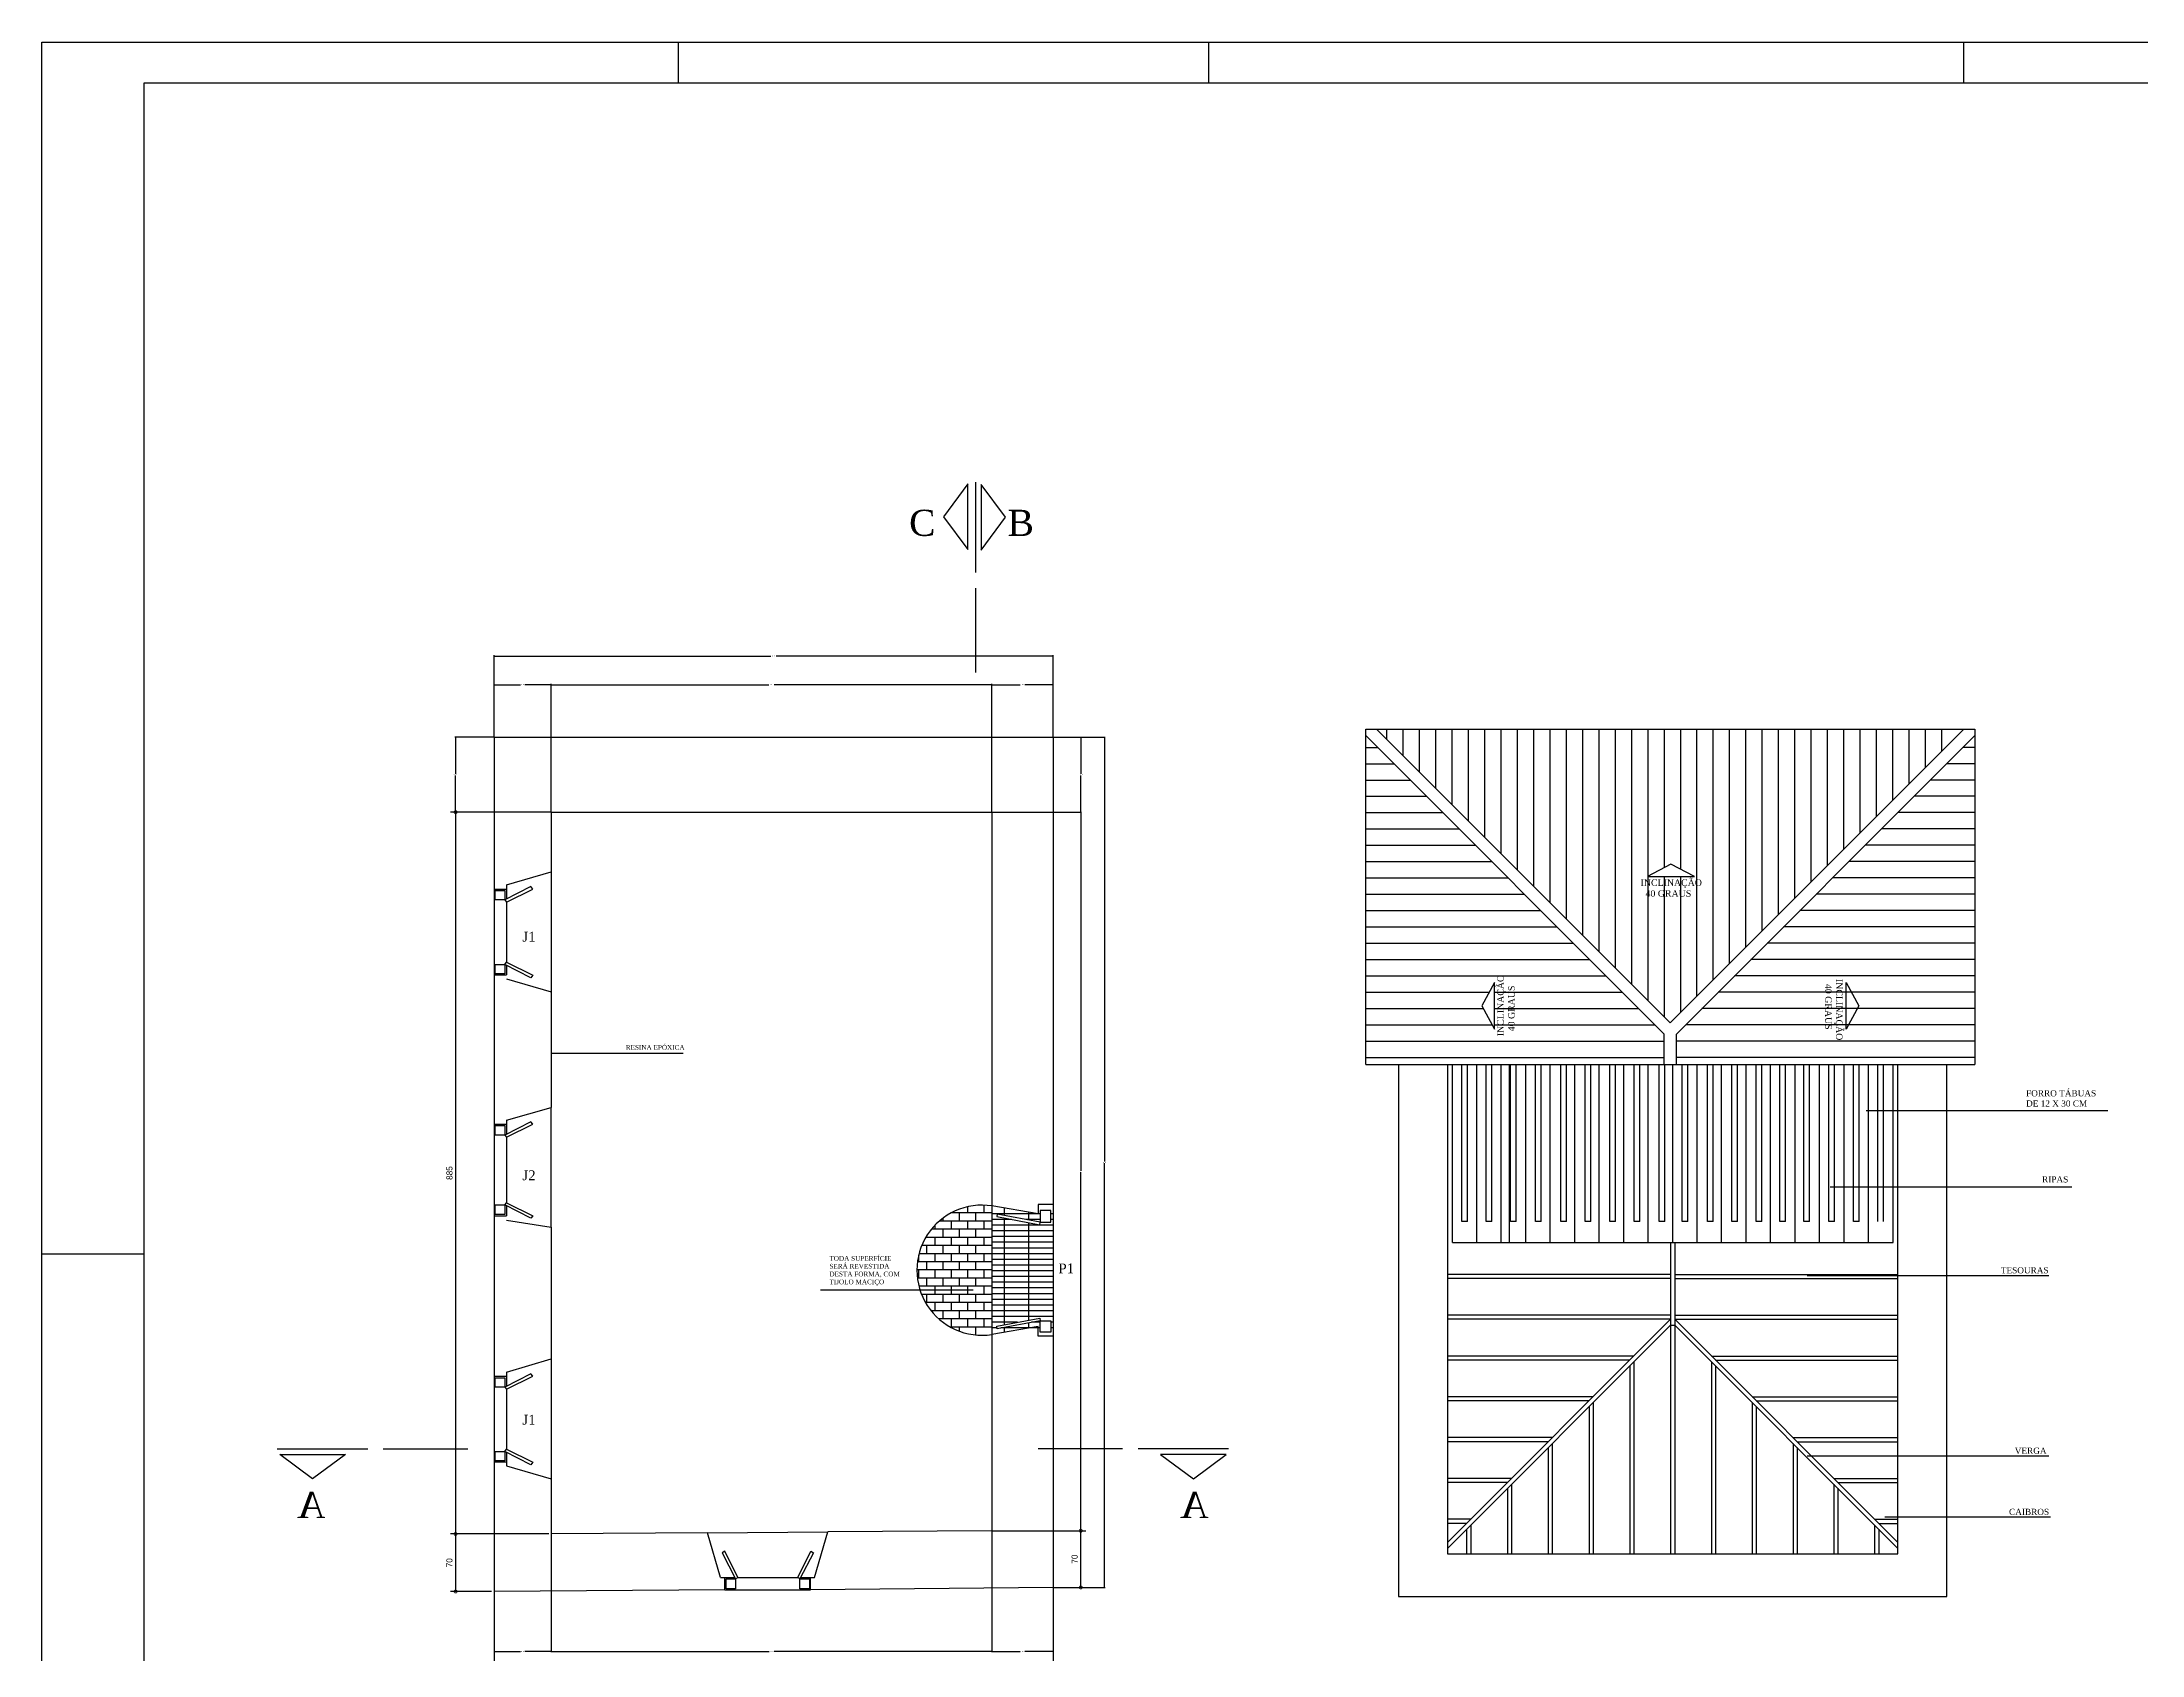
# Model space of a CAD drawing. Extents: x -1236 to 1911, y -280 to 323.
# Drawn here: x -1236 to -722, y -72 to 323 of the extents above; entities that cross this region are included whole.
import ezdxf

# ---------------------------------------------------------------- set-up
doc = ezdxf.new("R2010")
doc.units = 0
doc.header["$MEASUREMENT"] = 0
doc.layers.get('0').update_dxf_attribs({"linetype": 'CONTINUOUS'})
doc.layers.get('DEFPOINTS').update_dxf_attribs({"linetype": 'CONTINUOUS'})
for name, color, linetype in [('COBERTURA', 2, 'CONTINUOUS'), ('COTAS', 1, 'CONTINUOUS'), ('ESQUADRIAS', 2, 'CONTINUOUS'), ('MARGEXT', 2, 'CONTINUOUS'), ('MARGINT', 6, 'CONTINUOUS'), ('PAREDE', 1, 'CONTINUOUS'), ('TEXTOS', 3, 'CONTINUOUS')]:
    doc.layers.add(name, color=color, linetype=linetype)
doc.dimstyles.get("Standard").update_dxf_attribs({"dimtxt": 0.18, "dimasz": 0.18, "dimexe": 0.18, "dimexo": 0.0625, "dimgap": 0.09, "dimtad": 0, "dimtih": 1, "dimtoh": 1, "dimdec": 4, "dimzin": 0, "dimdsep": 46, "dimtxsty": 'STANDARD', "dimcen": 0.09, "dimadec": 0, "dimazin": 0, "dimtfac": 1, "dimtdec": 4, "dimtofl": 0, "dimtmove": 0, "dimatfit": 3, "dimfxl": 1, "dimtolj": 1, "dimtzin": 0, "dimarcsym": 0})

# ---------------------------------------------------------------- blocks, each defined once
blk = doc.blocks.new('*D209')
at = {"color": 0, "linetype": 'ByBlock'}
for p, q in [((-988.63, 152.65), (-975.94, 152.65)), ((-976.12, 152.47), (-976.12, 48.63)), ((-976.12, -55.57), (-976.12, 48.27)), ((-988.63, -55.75), (-975.94, -55.75))]:
    blk.add_line(p, q, dxfattribs=at)
for points in [[(-976.15, 152.47), (-976.09, 152.47), (-976.12, 152.65)], [(-976.15, -55.57), (-976.09, -55.57), (-976.12, -55.75)]]:
    blk.add_solid(points, dxfattribs=at)
at = {"layer": 'DEFPOINTS', "color": 0, "linetype": 'ByBlock'}
for p in [(-988.69, 152.65), (-988.69, -55.75), (-976.12, -55.75)]:
    blk.add_point(p, dxfattribs=at)
at = {"color": 0, "linetype": 'ByBlock', "insert": (-976.12, 48.45), "char_height": 0.18, "attachment_point": 5}
blk.add_mtext('\\A1;208.4000', dxfattribs=at)
blk = doc.blocks.new('*D210')
at = {"color": 0, "linetype": 'ByBlock'}
for p, q in [((-1003.63, 134.25), (-981.73, 134.25)), ((-981.91, 134.07), (-981.91, 46.38)), ((-981.91, -41.67), (-981.91, 46.02)), ((-1003.63, -41.85), (-981.73, -41.85))]:
    blk.add_line(p, q, dxfattribs=at)
for points in [[(-981.94, 134.07), (-981.88, 134.07), (-981.91, 134.25)], [(-981.94, -41.67), (-981.88, -41.67), (-981.91, -41.85)]]:
    blk.add_solid(points, dxfattribs=at)
at = {"layer": 'DEFPOINTS', "color": 0, "linetype": 'ByBlock'}
for p in [(-1003.69, 134.25), (-981.91, 134.25), (-1003.69, -41.85)]:
    blk.add_point(p, dxfattribs=at)
at = {"color": 0, "linetype": 'ByBlock', "insert": (-981.91, 46.2), "char_height": 0.18, "attachment_point": 5}
blk.add_mtext('\\A1;881', dxfattribs=at)
blk = doc.blocks.new('*D211')
at = {"color": 0, "linetype": 'ByBlock'}
for p, q in [((-988.69, -55.81), (-988.69, -76.78)), ((-1125.69, -56.81), (-1125.69, -76.78)), ((-1125.51, -76.6), (-1057.82, -76.6)), ((-988.87, -76.6), (-1056.56, -76.6))]:
    blk.add_line(p, q, dxfattribs=at)
for points in [[(-1125.51, -76.57), (-1125.51, -76.63), (-1125.69, -76.6)], [(-988.87, -76.57), (-988.87, -76.63), (-988.69, -76.6)]]:
    blk.add_solid(points, dxfattribs=at)
at = {"layer": 'DEFPOINTS', "color": 0, "linetype": 'ByBlock'}
for p in [(-988.69, -55.75), (-1125.69, -56.75), (-1125.69, -76.6)]:
    blk.add_point(p, dxfattribs=at)
at = {"color": 0, "linetype": 'ByBlock', "insert": (-1057.19, -76.6), "char_height": 0.18, "attachment_point": 5}
blk.add_mtext('\\A1;137.0000', dxfattribs=at)
blk = doc.blocks.new('*D212')
at = {"color": 0, "linetype": 'ByBlock'}
for p, q in [((-1111.69, -42.71), (-1111.69, -71.61)), ((-1003.69, -41.92), (-1003.69, -71.61)), ((-1111.51, -71.43), (-1058.31, -71.43)), ((-1003.87, -71.43), (-1057.08, -71.43))]:
    blk.add_line(p, q, dxfattribs=at)
for points in [[(-1111.51, -71.4), (-1111.51, -71.46), (-1111.69, -71.43)], [(-1003.87, -71.4), (-1003.87, -71.46), (-1003.69, -71.43)]]:
    blk.add_solid(points, dxfattribs=at)
at = {"layer": 'DEFPOINTS', "color": 0, "linetype": 'ByBlock'}
for p in [(-1111.69, -42.64), (-1003.69, -41.85), (-1003.69, -71.43)]:
    blk.add_point(p, dxfattribs=at)
at = {"color": 0, "linetype": 'ByBlock', "insert": (-1057.69, -71.43), "char_height": 0.18, "attachment_point": 5}
blk.add_mtext('\\A1;108.0000', dxfattribs=at)
blk = doc.blocks.new('*D213')
at = {"color": 0, "linetype": 'ByBlock'}
for p, q in [((-1111.69, -42.71), (-1111.69, -71.61)), ((-1125.69, -56.81), (-1125.69, -71.61)), ((-1125.51, -71.43), (-1119.23, -71.43)), ((-1111.87, -71.43), (-1118.15, -71.43))]:
    blk.add_line(p, q, dxfattribs=at)
for points in [[(-1125.51, -71.4), (-1125.51, -71.46), (-1125.69, -71.43)], [(-1111.87, -71.4), (-1111.87, -71.46), (-1111.69, -71.43)]]:
    blk.add_solid(points, dxfattribs=at)
at = {"layer": 'DEFPOINTS', "color": 0, "linetype": 'ByBlock'}
for p in [(-1111.69, -42.64), (-1125.69, -56.75), (-1111.69, -71.43)]:
    blk.add_point(p, dxfattribs=at)
at = {"color": 0, "linetype": 'ByBlock', "insert": (-1118.69, -71.43), "char_height": 0.18, "attachment_point": 5}
blk.add_mtext('\\A1;14.0000', dxfattribs=at)
blk = doc.blocks.new('_DOTSMALL')
at = {"color": 0, "linetype": 'ByBlock', "const_width": 0.5}
blk.add_lwpolyline([(-0.0625, 0, 1), (0.0625, 0, 1)], format="xyb", close=True, dxfattribs=at)
blk = doc.blocks.new('*D214')
at = {"color": 0, "linetype": 'ByBlock'}
for p, q in [((-1003.69, -41.92), (-1003.69, -71.61)), ((-988.69, -55.81), (-988.69, -71.61)), ((-1003.51, -71.43), (-996.73, -71.43)), ((-988.87, -71.43), (-995.65, -71.43))]:
    blk.add_line(p, q, dxfattribs=at)
for points in [[(-1003.51, -71.4), (-1003.51, -71.46), (-1003.69, -71.43)], [(-988.87, -71.4), (-988.87, -71.46), (-988.69, -71.43)]]:
    blk.add_solid(points, dxfattribs=at)
at = {"layer": 'DEFPOINTS', "color": 0, "linetype": 'ByBlock'}
for p in [(-1003.69, -41.85), (-988.69, -55.75), (-988.69, -71.43)]:
    blk.add_point(p, dxfattribs=at)
at = {"color": 0, "linetype": 'ByBlock', "insert": (-996.19, -71.43), "char_height": 0.18, "attachment_point": 5}
blk.add_mtext('\\A1;15.0000', dxfattribs=at)
blk = doc.blocks.new('*D215')
at = {"color": 0, "linetype": 'ByBlock'}
for p, q in [((-1125.69, 152.72), (-1125.69, 172.69)), ((-1125.51, 172.51), (-1057.85, 172.51)), ((-988.87, 172.51), (-1056.53, 172.51)), ((-988.69, 152.72), (-988.69, 172.69))]:
    blk.add_line(p, q, dxfattribs=at)
for points in [[(-1125.51, 172.54), (-1125.51, 172.48), (-1125.69, 172.51)], [(-988.87, 172.54), (-988.87, 172.48), (-988.69, 172.51)]]:
    blk.add_solid(points, dxfattribs=at)
at = {"layer": 'DEFPOINTS', "color": 0, "linetype": 'ByBlock'}
for p in [(-988.69, 172.51), (-1125.69, 152.65), (-988.69, 152.65)]:
    blk.add_point(p, dxfattribs=at)
at = {"color": 0, "linetype": 'ByBlock', "insert": (-1057.19, 172.51), "char_height": 0.18, "attachment_point": 5}
blk.add_mtext('\\A1;685.0000', dxfattribs=at)
blk = doc.blocks.new('*D216')
at = {"color": 0, "linetype": 'ByBlock'}
for p, q in [((-1111.69, 134.32), (-1111.69, 165.67)), ((-1111.51, 165.49), (-1058.34, 165.49)), ((-1003.87, 165.49), (-1057.05, 165.49)), ((-1003.69, 134.32), (-1003.69, 165.67))]:
    blk.add_line(p, q, dxfattribs=at)
for points in [[(-1111.51, 165.52), (-1111.51, 165.46), (-1111.69, 165.49)], [(-1003.87, 165.52), (-1003.87, 165.46), (-1003.69, 165.49)]]:
    blk.add_solid(points, dxfattribs=at)
at = {"layer": 'DEFPOINTS', "color": 0, "linetype": 'ByBlock'}
for p in [(-1003.69, 165.49), (-1111.69, 134.25), (-1003.69, 134.25)]:
    blk.add_point(p, dxfattribs=at)
at = {"color": 0, "linetype": 'ByBlock', "insert": (-1057.69, 165.49), "char_height": 0.18, "attachment_point": 5}
blk.add_mtext('\\A1;540.0000', dxfattribs=at)
blk = doc.blocks.new('*D217')
at = {"color": 0, "linetype": 'ByBlock'}
for p, q in [((-1125.69, 152.72), (-1125.69, 165.67)), ((-1125.51, 165.49), (-1119.25, 165.49)), ((-1111.87, 165.49), (-1118.14, 165.49)), ((-1111.69, 134.32), (-1111.69, 165.67))]:
    blk.add_line(p, q, dxfattribs=at)
for points in [[(-1125.51, 165.52), (-1125.51, 165.46), (-1125.69, 165.49)], [(-1111.87, 165.52), (-1111.87, 165.46), (-1111.69, 165.49)]]:
    blk.add_solid(points, dxfattribs=at)
at = {"layer": 'DEFPOINTS', "color": 0, "linetype": 'ByBlock'}
for p in [(-1111.69, 165.49), (-1125.69, 152.65), (-1111.69, 134.25)]:
    blk.add_point(p, dxfattribs=at)
at = {"color": 0, "linetype": 'ByBlock', "insert": (-1118.69, 165.49), "char_height": 0.18, "attachment_point": 5}
blk.add_mtext('\\A1;70.0000', dxfattribs=at)
blk = doc.blocks.new('*D218')
at = {"color": 0, "linetype": 'ByBlock'}
for p, q in [((-1125.76, 152.65), (-1135.32, 152.65)), ((-1135.14, 152.47), (-1135.14, 143.63)), ((-1135.14, 134.43), (-1135.14, 143.27)), ((-1111.76, 134.25), (-1135.32, 134.25))]:
    blk.add_line(p, q, dxfattribs=at)
for points in [[(-1135.17, 152.47), (-1135.11, 152.47), (-1135.14, 152.65)], [(-1135.17, 134.43), (-1135.11, 134.43), (-1135.14, 134.25)]]:
    blk.add_solid(points, dxfattribs=at)
at = {"layer": 'DEFPOINTS', "color": 0, "linetype": 'ByBlock'}
for p in [(-1125.69, 152.65), (-1135.14, 134.25), (-1111.69, 134.25)]:
    blk.add_point(p, dxfattribs=at)
at = {"color": 0, "linetype": 'ByBlock', "insert": (-1135.14, 143.45), "char_height": 0.18, "attachment_point": 5}
blk.add_mtext('\\A1;92.0000', dxfattribs=at)
blk = doc.blocks.new('*D219')
at = {"color": 0, "linetype": 'ByBlock'}
for p, q in [((-1003.69, 134.32), (-1003.69, 165.67)), ((-1003.51, 165.49), (-996.76, 165.49)), ((-988.87, 165.49), (-995.62, 165.49)), ((-988.69, 152.72), (-988.69, 165.67))]:
    blk.add_line(p, q, dxfattribs=at)
for points in [[(-1003.51, 165.52), (-1003.51, 165.46), (-1003.69, 165.49)], [(-988.87, 165.52), (-988.87, 165.46), (-988.69, 165.49)]]:
    blk.add_solid(points, dxfattribs=at)
at = {"layer": 'DEFPOINTS', "color": 0, "linetype": 'ByBlock'}
for p in [(-988.69, 165.49), (-988.69, 152.65), (-1003.69, 134.25)]:
    blk.add_point(p, dxfattribs=at)
at = {"color": 0, "linetype": 'ByBlock', "insert": (-996.19, 165.49), "char_height": 0.18, "attachment_point": 5}
blk.add_mtext('\\A1;75.0000', dxfattribs=at)
blk = doc.blocks.new('*D220')
at = {"color": 0, "linetype": 'ByBlock'}
for p, q in [((-988.63, 152.65), (-981.73, 152.65)), ((-981.91, 152.47), (-981.91, 143.63)), ((-981.91, 134.43), (-981.91, 143.27)), ((-1003.63, 134.25), (-981.73, 134.25))]:
    blk.add_line(p, q, dxfattribs=at)
for points in [[(-981.94, 152.47), (-981.88, 152.47), (-981.91, 152.65)], [(-981.94, 134.43), (-981.88, 134.43), (-981.91, 134.25)]]:
    blk.add_solid(points, dxfattribs=at)
at = {"layer": 'DEFPOINTS', "color": 0, "linetype": 'ByBlock'}
for p in [(-988.69, 152.65), (-981.91, 152.65), (-1003.69, 134.25)]:
    blk.add_point(p, dxfattribs=at)
at = {"color": 0, "linetype": 'ByBlock', "insert": (-981.91, 143.45), "char_height": 0.18, "attachment_point": 5}
blk.add_mtext('\\A1;18.4000', dxfattribs=at)

msp = doc.modelspace()

# ---------------------------------------------------------------- linework, layer by layer
at = {"layer": 'COBERTURA'}
for p, q in [((-912.056686, 154.591879), (-762.7621, 154.591879)), ((-912.056686, 72.382756), (-912.056686, 154.591879)), ((-909.392531, 154.591879), (-837.413771, 82.613119)), ((-906.874472, 152.07382), (-906.874472, 154.591879)), ((-902.874472, 148.07382), (-902.874472, 154.591879)), ((-898.874472, 144.07382), (-898.874472, 154.591879)), ((-894.874472, 140.07382), (-894.874472, 154.591879)), ((-890.874472, 136.07382), (-890.874472, 154.591879)), ((-886.874472, 132.07382), (-886.874472, 154.591879)), ((-882.874472, 128.07382), (-882.874472, 154.591879)), ((-878.874472, 124.07382), (-878.874472, 154.591879)), ((-874.874472, 120.07382), (-874.874472, 154.591879)), ((-870.874472, 116.07382), (-870.874472, 154.591879)), ((-866.874472, 112.07382), (-866.874472, 154.591879)), ((-862.874472, 108.07382), (-862.874472, 154.591879)), ((-858.874472, 104.07382), (-858.874472, 154.591879)), ((-854.874472, 100.07382), (-854.874472, 154.591879)), ((-850.874472, 96.07382), (-850.874472, 154.591879)), ((-846.874472, 92.07382), (-846.874472, 154.591879)), ((-842.874472, 88.07382), (-842.874472, 154.591879)), ((-838.874472, 120.668431), (-838.874472, 154.591879)), ((-765.435012, 154.591879), (-837.413771, 82.613119)), ((-834.874472, 120.260566), (-834.874472, 154.591879)), ((-830.874472, 89.152418), (-830.874472, 154.591879)), ((-826.874472, 93.152418), (-826.874472, 154.591879)), ((-822.874472, 97.152418), (-822.874472, 154.591879)), ((-818.874472, 101.152418), (-818.874472, 154.591879)), ((-814.874472, 105.152418), (-814.874472, 154.591879)), ((-810.874472, 109.152418), (-810.874472, 154.591879)), ((-806.874472, 113.152418), (-806.874472, 154.591879)), ((-802.874472, 117.152418), (-802.874472, 154.591879)), ((-798.874472, 121.152418), (-798.874472, 154.591879)), ((-794.874472, 125.152418), (-794.874472, 154.591879)), ((-790.874472, 129.152418), (-790.874472, 154.591879)), ((-786.874472, 133.152418), (-786.874472, 154.591879)), ((-782.874472, 137.152418), (-782.874472, 154.591879)), ((-778.874472, 141.152418), (-778.874472, 154.591879)), ((-774.874472, 145.152418), (-774.874472, 154.591879)), ((-770.874472, 149.152418), (-770.874472, 154.591879)), ((-762.770857, 154.591879), (-762.770857, 72.382756)), ((-912.056686, 153.013393), (-838.913771, 79.870479)), ((-912.056686, 150.133485), (-909.176777, 150.133485)), ((-762.770857, 153.013393), (-835.913771, 79.870479)), ((-762.770857, 150.133485), (-765.650765, 150.133485)), ((-912.056686, 146.133485), (-905.176777, 146.133485)), ((-762.770857, 146.133485), (-769.650765, 146.133485)), ((-912.056686, 142.133485), (-901.176777, 142.133485)), ((-762.770857, 142.133485), (-773.650765, 142.133485)), ((-912.056686, 138.133485), (-897.176777, 138.133485)), ((-912.056686, 134.133485), (-893.176777, 134.133485)), ((-762.770857, 134.133485), (-781.650765, 134.133485)), ((-762.770857, 138.133485), (-777.650765, 138.133485)), ((-912.056686, 130.133485), (-889.176777, 130.133485)), ((-762.770857, 130.133485), (-785.650765, 130.133485)), ((-912.056686, 126.133485), (-885.176777, 126.133485)), ((-762.770857, 126.133485), (-789.650765, 126.133485)), ((-912.056686, 122.133485), (-881.176777, 122.133485)), ((-838.874472, 84.07382), (-838.874472, 118.473889)), ((-834.874472, 85.152418), (-834.874472, 118.473889)), ((-762.770857, 122.133485), (-793.650765, 122.133485)), ((-912.056686, 118.133485), (-877.176777, 118.133485)), ((-912.056686, 114.133485), (-873.176777, 114.133485)), ((-762.770857, 114.133485), (-801.650765, 114.133485)), ((-762.770857, 118.133485), (-797.650765, 118.133485)), ((-912.056686, 110.133485), (-869.176777, 110.133485)), ((-762.770857, 110.133485), (-805.650765, 110.133485)), ((-912.056686, 106.133485), (-865.176777, 106.133485)), ((-762.770857, 106.133485), (-809.650765, 106.133485)), ((-912.056686, 102.133485), (-861.176777, 102.133485)), ((-912.056686, 98.133485), (-857.176777, 98.133485)), ((-762.770857, 98.133485), (-817.650765, 98.133485)), ((-762.770857, 102.133485), (-813.650765, 102.133485)), ((-912.056686, 94.133485), (-853.176777, 94.133485)), ((-762.770857, 94.133485), (-821.650765, 94.133485)), ((-912.056686, 90.133485), (-881.78662, 90.133485)), ((-880.519761, 90.133485), (-849.176777, 90.133485)), ((-762.770857, 90.133485), (-825.650765, 90.133485)), ((-912.056686, 86.133485), (-883.234121, 86.133485)), ((-880.519761, 86.133485), (-845.176777, 86.133485)), ((-762.770857, 86.133485), (-829.650765, 86.133485)), ((-912.056686, 82.133485), (-881.100118, 82.133485)), ((-912.056686, 78.133485), (-838.913771, 78.133485)), ((-880.519761, 82.133485), (-841.176777, 82.133485)), ((-838.913771, 72.382756), (-838.913771, 79.870479)), ((-835.913771, 72.382756), (-835.913771, 79.870479)), ((-762.770857, 78.133485), (-835.913771, 78.133485)), ((-762.770857, 82.133485), (-833.650765, 82.133485)), ((-912.056686, 74.133485), (-838.913771, 74.133485)), ((-904.04831, 72.382756), (-904.04831, -57.933969)), ((-892.04831, 72.382756), (-892.04831, -47.533969)), ((-890.831978, 28.802684), (-890.831978, 72.382756)), ((-888.531978, 33.970289), (-888.531978, 72.382756)), ((-887.131978, 33.970289), (-887.131978, 72.382756)), ((-887.131978, 33.970289), (-887.131978, 72.382756)), ((-884.831978, 28.802684), (-884.831978, 72.382756)), ((-882.531978, 33.970289), (-882.531978, 72.382756)), ((-881.131978, 33.970289), (-881.131978, 72.382756)), ((-881.131978, 33.970289), (-881.131978, 72.382756)), ((-878.831978, 28.802684), (-878.831978, 72.382756)), ((-876.831978, 28.802684), (-876.831978, 72.382756)), ((-876.58929, 33.970289), (-876.58929, 72.382756)), ((-875.18929, 33.970289), (-875.18929, 72.382756)), ((-875.18929, 33.970289), (-875.18929, 72.382756)), ((-872.831978, 28.802684), (-872.831978, 72.382756)), ((-870.494224, 33.970289), (-870.494224, 72.382756)), ((-869.094224, 33.970289), (-869.094224, 72.382756)), ((-869.094224, 33.970289), (-869.094224, 72.382756)), ((-866.831978, 28.802684), (-866.831978, 72.382756)), ((-864.24678, 33.970289), (-864.24678, 72.382756)), ((-862.84678, 33.970289), (-862.84678, 72.382756)), ((-862.84678, 33.970289), (-862.84678, 72.382756)), ((-860.831978, 28.802684), (-860.831978, 72.382756)), ((-858.304092, 33.970289), (-858.304092, 72.382756)), ((-856.904092, 33.970289), (-856.904092, 72.382756)), ((-856.904092, 33.970289), (-856.904092, 72.382756)), ((-854.831978, 28.802684), (-854.831978, 72.382756)), ((-852.209026, 33.970289), (-852.209026, 72.382756)), ((-850.809026, 33.970289), (-850.809026, 72.382756)), ((-850.809026, 33.970289), (-850.809026, 72.382756)), ((-848.831978, 28.802684), (-848.831978, 72.382756)), ((-846.266336, 33.970289), (-846.266336, 72.382756)), ((-844.866336, 33.970289), (-844.866336, 72.382756)), ((-844.866336, 33.970289), (-844.866336, 72.382756)), ((-842.831978, 28.802684), (-842.831978, 72.382756)), ((-840.17127, 33.970289), (-840.17127, 72.382756)), ((-838.77127, 33.970289), (-838.77127, 72.382756)), ((-838.77127, 33.970289), (-838.77127, 72.382756)), ((-836.831978, 28.802684), (-836.831978, 72.382756)), ((-762.770857, 74.133485), (-835.913771, 74.133485)), ((-834.533333, 33.970289), (-834.533333, 72.382756)), ((-833.133333, 33.970289), (-833.133333, 72.382756)), ((-833.133333, 33.970289), (-833.133333, 72.382756)), ((-830.831978, 28.802684), (-830.831978, 72.382756)), ((-828.285892, 33.970289), (-828.285892, 72.382756)), ((-826.885892, 33.970289), (-826.885892, 72.382756)), ((-826.885892, 33.970289), (-826.885892, 72.382756)), ((-824.831978, 28.802684), (-824.831978, 72.382756)), ((-822.343201, 33.970289), (-822.343201, 72.382756)), ((-820.943201, 33.970289), (-820.943201, 72.382756)), ((-820.943201, 33.970289), (-820.943201, 72.382756)), ((-818.831978, 28.802684), (-818.831978, 72.382756)), ((-816.400513, 33.970289), (-816.400513, 72.382756)), ((-815.000513, 33.970289), (-815.000513, 72.382756)), ((-815.000513, 33.970289), (-815.000513, 72.382756)), ((-812.831978, 28.802684), (-812.831978, 72.382756)), ((-810.610199, 33.970289), (-810.610199, 72.382756)), ((-809.210199, 33.970289), (-809.210199, 72.382756)), ((-809.210199, 33.970289), (-809.210199, 72.382756)), ((-806.831978, 28.802684), (-806.831978, 72.382756)), ((-804.667511, 33.970289), (-804.667511, 72.382756)), ((-803.267511, 33.970289), (-803.267511, 72.382756)), ((-803.267511, 33.970289), (-803.267511, 72.382756)), ((-800.831978, 28.802684), (-800.831978, 72.382756)), ((-798.572445, 33.970289), (-798.572445, 72.382756)), ((-797.172445, 33.970289), (-797.172445, 72.382756)), ((-797.172445, 33.970289), (-797.172445, 72.382756)), ((-794.831978, 28.802684), (-794.831978, 72.382756)), ((-792.553939, 33.970289), (-792.553939, 72.382756)), ((-791.153939, 33.970289), (-791.153939, 72.382756)), ((-791.153939, 33.970289), (-791.153939, 72.382756)), ((-788.831978, 28.802684), (-788.831978, 72.382756)), ((-786.553939, 33.970289), (-786.553939, 72.382756)), ((-785.153939, 33.970289), (-785.153939, 72.382756)), ((-785.153939, 33.970289), (-785.153939, 72.382756)), ((-782.831978, 28.802684), (-782.831978, 72.382756)), ((-781.615645, -47.533969), (-781.615645, 72.382756)), ((-769.615645, -57.933969), (-769.615645, 72.382756)), ((-887.131978, 33.970289), (-888.531978, 33.970289)), ((-881.131978, 33.970289), (-882.531978, 33.970289)), ((-875.18929, 33.970289), (-876.58929, 33.970289)), ((-869.094224, 33.970289), (-870.494224, 33.970289)), ((-862.84678, 33.970289), (-864.24678, 33.970289)), ((-856.904092, 33.970289), (-858.304092, 33.970289)), ((-850.809026, 33.970289), (-852.209026, 33.970289)), ((-844.866336, 33.970289), (-846.266336, 33.970289)), ((-838.77127, 33.970289), (-840.17127, 33.970289)), ((-833.133333, 33.970289), (-834.533333, 33.970289)), ((-826.885892, 33.970289), (-828.285892, 33.970289)), ((-820.943201, 33.970289), (-822.343201, 33.970289)), ((-815.000513, 33.970289), (-816.400513, 33.970289)), ((-809.210199, 33.970289), (-810.610199, 33.970289)), ((-803.267511, 33.970289), (-804.667511, 33.970289)), ((-797.172445, 33.970289), (-798.572445, 33.970289)), ((-791.153939, 33.970289), (-792.553939, 33.970289)), ((-837.331978, 20.960259), (-892.04831, 20.960259)), ((-836.331978, 20.960259), (-781.615645, 20.960259)), ((-837.331978, 19.960259), (-892.04831, 19.960259)), ((-836.331978, 19.960259), (-781.615645, 19.960259)), ((-837.331978, 10.960259), (-892.04831, 10.960259)), ((-836.331978, 10.960259), (-781.615645, 10.960259)), ((-837.331978, 9.960259), (-892.04831, 9.960259)), ((-837.331978, 8.546046), (-837.331978, -47.533969)), ((-837.331978, 8.546046), (-836.331978, 8.546046)), ((-836.331978, 9.960259), (-781.615645, 9.960259)), ((-836.331978, 8.546046), (-836.331978, -47.533969)), ((-846.331978, 0.960259), (-892.04831, 0.960259)), ((-827.331978, 0.960259), (-781.615645, 0.960259)), ((-847.331978, -0.039741), (-892.04831, -0.039741)), ((-847.331978, -1.453954), (-847.331978, -47.533969)), ((-846.331978, -0.453954), (-846.331978, -47.533969)), ((-827.331978, -0.453954), (-827.331978, -47.533969)), ((-826.331978, -0.039741), (-781.615645, -0.039741)), ((-826.331978, -1.453954), (-826.331978, -47.533969)), ((-856.331978, -9.039741), (-892.04831, -9.039741)), ((-857.331978, -10.039741), (-892.04831, -10.039741)), ((-817.331978, -9.039741), (-781.615645, -9.039741)), ((-816.331978, -10.039741), (-781.615645, -10.039741)), ((-857.331978, -11.453954), (-857.331978, -47.533969)), ((-856.331978, -10.453954), (-856.331978, -47.533969)), ((-817.331978, -10.453954), (-817.331978, -47.533969)), ((-816.331978, -11.453954), (-816.331978, -47.533969)), ((-866.331978, -19.039741), (-892.04831, -19.039741)), ((-867.331978, -20.039741), (-892.04831, -20.039741)), ((-866.331978, -20.453954), (-866.331978, -47.533969)), ((-807.331978, -19.039741), (-781.615645, -19.039741)), ((-807.331978, -20.453954), (-807.331978, -47.533969)), ((-806.331978, -20.039741), (-781.615645, -20.039741)), ((-867.331978, -21.453954), (-867.331978, -47.533969)), ((-806.331978, -21.453954), (-806.331978, -47.533969)), ((-876.331978, -29.039741), (-892.04831, -29.039741)), ((-877.331978, -30.039741), (-892.04831, -30.039741)), ((-876.331978, -30.453954), (-876.331978, -47.533969)), ((-797.331978, -29.039741), (-781.615645, -29.039741)), ((-797.331978, -30.453954), (-797.331978, -47.533969)), ((-796.331978, -30.039741), (-781.615645, -30.039741)), ((-877.331978, -31.453954), (-877.331978, -47.533969)), ((-796.331978, -31.453954), (-796.331978, -47.533969)), ((-886.331978, -39.039741), (-892.04831, -39.039741)), ((-887.331978, -40.039741), (-892.04831, -40.039741)), ((-886.331978, -40.453954), (-886.331978, -47.533969)), ((-787.331978, -39.039741), (-781.615645, -39.039741)), ((-787.331978, -40.453954), (-787.331978, -47.533969)), ((-786.331978, -40.039741), (-781.615645, -40.039741)), ((-887.331978, -41.453954), (-887.331978, -47.533969)), ((-786.331978, -41.453954), (-786.331978, -47.533969)), ((-892.04831, -47.533969), (-781.615645, -47.533969)), ((-904.04831, -57.933969), (-769.615645, -57.933969))]:
    msp.add_line(p, q, dxfattribs=at)
at = {"layer": 'COBERTURA', "color": 2}
for p, q in [((-837.331978, 28.802684), (-837.331978, 8.546046)), ((-836.331978, 28.802684), (-836.331978, 8.546046)), ((-892.04831, -44.756073), (-837.331978, 9.960259)), ((-892.04831, -46.170287), (-837.331978, 8.546046)), ((-781.615645, -44.756073), (-836.331978, 9.960259)), ((-781.615645, -46.170287), (-836.331978, 8.546046))]:
    msp.add_line(p, q, dxfattribs=at)
at = {"layer": 'COTAS', "color": 1, "linetype": 'ByBlock'}
for p, q in [((-1112.319128, 134.254677), (-1136.390082, 134.254677)), ((-1135.140082, 134.254677), (-1135.140082, -42.64276)), ((-1112.319128, -42.64276), (-1136.390082, -42.64276)), ((-1112.319128, -42.64276), (-1136.390082, -42.64276)), ((-1135.140082, -42.64276), (-1135.140082, -56.745323)), ((-1003.069128, -41.854439), (-980.659578, -41.854439)), ((-981.909578, -55.745323), (-981.909578, -41.854439)), ((-988.069128, -55.745323), (-980.659578, -55.745323)), ((-1126.319128, -56.745323), (-1136.390082, -56.745323))]:
    msp.add_line(p, q, dxfattribs=at)
for p in [(-1135.140082, -42.64276), (-981.909578, -41.854439), (-1135.140082, -56.745323)]:
    msp.add_point(p, dxfattribs=at)
at = {"layer": 'DEFPOINTS', "color": 0, "linetype": 'ByBlock'}
for p in [(-1111.694128, 134.254677), (-1111.694128, -42.64276), (-1111.694128, -42.64276), (-1003.694128, -41.854439), (-988.694128, -55.745323), (-1125.694128, -56.745323)]:
    msp.add_point(p, dxfattribs=at)
at = {"layer": 'ESQUADRIAS'}
for p, q in [((-1111.694128, 119.626954), (-1111.694128, 90.214047)), ((-1125.694128, 115.411313), (-1125.694128, 94.411313)), ((-1116.650858, 116.013509), (-1123.023738, 112.741381)), ((-1122.694128, 115.411313), (-1122.694128, 112.910617)), ((-1122.689496, 112.207156), (-1116.227484, 115.390247)), ((-1116.227484, 115.390247), (-1116.650858, 116.013509)), ((-1123.023738, 112.741381), (-1122.689496, 112.207156)), ((-1122.694128, 112.214559), (-1122.694128, 97.478268)), ((-1123.023738, 96.951447), (-1122.689496, 97.485671)), ((-1116.650858, 93.679319), (-1123.023738, 96.951447)), ((-1122.694128, 96.78221), (-1122.694128, 94.411313)), ((-1122.689496, 97.485671), (-1116.227484, 94.30258)), ((-1116.227484, 94.30258), (-1116.650858, 93.679319)), ((-912.056686, 72.382756), (-762.770857, 72.382756)), ((-1111.694128, 32.514777), (-1111.694128, 61.863809)), ((-1125.694128, 57.794223), (-1125.694128, 35.293431)), ((-1116.650858, 58.396418), (-1123.023738, 55.12429)), ((-1122.694128, 57.794223), (-1122.694128, 55.293527)), ((-1122.689496, 54.590066), (-1116.227484, 57.773156)), ((-1116.227484, 57.773156), (-1116.650858, 58.396418)), ((-1123.023738, 55.12429), (-1122.689496, 54.590066)), ((-1122.694128, 54.597469), (-1122.694128, 39.861177)), ((-1123.023738, 37.987188), (-1122.689496, 38.521413)), ((-1116.650858, 34.71506), (-1123.023738, 37.987188)), ((-1122.694128, 39.861177), (-1122.694128, 38.51401)), ((-1122.694128, 37.817952), (-1122.694128, 35.293431)), ((-1122.689496, 38.521413), (-1116.227484, 35.338322)), ((-1013.514178, 36.131829), (-1003.694128, 36.131829)), ((-1011.623472, 34.131829), (-1011.623472, 36.131829)), ((-1009.623472, 36.131829), (-1009.623472, 37.556302)), ((-1007.623472, 34.131829), (-1007.623472, 36.131829)), ((-1005.623472, 36.131829), (-1005.623472, 37.934586)), ((-1003.694128, 37.75488), (-1003.694128, 6.247486)), ((-1000.694128, 37.246607), (-1000.694128, 35.433889)), ((-994.694128, 36.23006), (-994.694128, 34.315909)), ((-988.694128, 38.139117), (-988.694128, 5.86325)), ((-1116.227484, 35.338322), (-1116.650858, 34.71506)), ((-1018.443237, 32.131829), (-1003.694128, 32.131829)), ((-1017.623472, 32.131829), (-1017.623472, 33.052812)), ((-1016.477727, 34.131829), (-1003.694128, 34.131829)), ((-1015.623472, 34.131829), (-1015.623472, 34.811113)), ((-1015.623472, 30.131829), (-1015.623472, 32.131829)), ((-1013.623472, 32.131829), (-1013.623472, 34.131829)), ((-1011.623472, 30.131829), (-1011.623472, 32.131829)), ((-1009.623472, 32.131829), (-1009.623472, 34.131829)), ((-1007.623472, 30.131829), (-1007.623472, 32.131829)), ((-1005.623472, 32.131829), (-1005.623472, 34.131829)), ((-991.841808, 35.838946), (-1003.694128, 35.838946)), ((-998.84401, 34.438946), (-1003.694128, 34.438946)), ((-988.694128, 33.038946), (-1003.694128, 33.038946)), ((-988.694128, 31.638946), (-1003.694128, 31.638946)), ((-1002.403617, 35.752418), (-1002.500617, 35.121705)), ((-1002.500617, 35.121705), (-991.932984, 33.148525)), ((-991.841808, 33.784436), (-1002.403617, 35.752418)), ((-1000.694128, 34.784399), (-1000.694128, 8.631557)), ((-991.841808, 34.438946), (-995.354449, 34.438946)), ((-994.694128, 33.664084), (-994.694128, 9.751873)), ((-991.932984, 33.148525), (-991.841808, 33.784436)), ((-988.694128, 35.838946), (-989.277535, 35.838946)), ((-988.694128, 34.438946), (-989.277535, 34.438946)), ((-1021.623472, 24.131829), (-1021.623472, 25.773038)), ((-1021.531672, 26.131829), (-1003.694128, 26.131829)), ((-1020.850148, 28.131829), (-1003.694128, 28.131829)), ((-1019.846818, 30.131829), (-1003.694128, 30.131829)), ((-1019.623472, 30.131829), (-1019.623472, 30.497223)), ((-1019.623472, 26.131829), (-1019.623472, 28.131829)), ((-1017.623472, 28.131829), (-1017.623472, 30.131829)), ((-1017.623472, 24.131829), (-1017.623472, 26.131829)), ((-1015.623472, 26.131829), (-1015.623472, 28.131829)), ((-1013.623472, 28.131829), (-1013.623472, 30.131829)), ((-1013.623472, 24.131829), (-1013.623472, 26.131829)), ((-1011.623472, 26.131829), (-1011.623472, 28.131829)), ((-1009.623472, 28.131829), (-1009.623472, 30.131829)), ((-1009.623472, 24.131829), (-1009.623472, 26.131829)), ((-1007.623472, 26.131829), (-1007.623472, 28.131829)), ((-1005.623472, 28.131829), (-1005.623472, 30.131829)), ((-1005.623472, 24.131829), (-1005.623472, 26.131829)), ((-988.694128, 30.238946), (-1003.694128, 30.238946)), ((-988.694128, 28.838946), (-1003.694128, 28.838946)), ((-988.694128, 27.438946), (-1003.694128, 27.438946)), ((-988.694128, 26.038946), (-1003.694128, 26.038946)), ((-890.831978, 28.802684), (-782.831978, 28.802684)), ((-1022.075581, 22.131829), (-1003.694128, 22.131829)), ((-1021.933091, 24.131829), (-1003.694128, 24.131829)), ((-1021.623472, 20.131829), (-1021.623472, 22.131829)), ((-1019.623472, 22.131829), (-1019.623472, 24.131829)), ((-1017.623472, 20.131829), (-1017.623472, 22.131829)), ((-1015.623472, 22.131829), (-1015.623472, 24.131829)), ((-1013.623472, 20.131829), (-1013.623472, 22.131829)), ((-1011.623472, 22.131829), (-1011.623472, 24.131829)), ((-1009.623472, 20.131829), (-1009.623472, 22.131829)), ((-1007.623472, 22.131829), (-1007.623472, 24.131829)), ((-1005.623472, 20.131829), (-1005.623472, 22.131829)), ((-988.694128, 24.638946), (-1003.694128, 24.638946)), ((-988.694128, 23.238946), (-1003.694128, 23.238946)), ((-988.694128, 21.838946), (-1003.694128, 21.838946)), ((-1021.966135, 20.131829), (-1003.694128, 20.131829)), ((-1021.599403, 18.131829), (-1003.694128, 18.131829)), ((-1020.956301, 16.131829), (-1003.694128, 16.131829)), ((-1019.623472, 18.131829), (-1019.623472, 20.131829)), ((-1019.623472, 14.131829), (-1019.623472, 16.131829)), ((-1017.623472, 16.131829), (-1017.623472, 18.131829)), ((-1015.623472, 18.131829), (-1015.623472, 20.131829)), ((-1015.623472, 14.131829), (-1015.623472, 16.131829)), ((-1013.623472, 16.131829), (-1013.623472, 18.131829)), ((-1011.623472, 18.131829), (-1011.623472, 20.131829)), ((-1011.623472, 14.131829), (-1011.623472, 16.131829)), ((-1009.623472, 16.131829), (-1009.623472, 18.131829)), ((-1007.623472, 18.131829), (-1007.623472, 20.131829)), ((-1007.623472, 14.131829), (-1007.623472, 16.131829)), ((-1005.623472, 16.131829), (-1005.623472, 18.131829)), ((-988.694128, 20.438946), (-1003.694128, 20.438946)), ((-988.694128, 19.038946), (-1003.694128, 19.038946)), ((-988.694128, 17.638946), (-1003.694128, 17.638946)), ((-988.694128, 16.238946), (-1003.694128, 16.238946)), ((-1019.998421, 14.131829), (-1003.694128, 14.131829)), ((-1018.653719, 12.131829), (-1003.694128, 12.131829)), ((-1017.623472, 12.131829), (-1017.623472, 14.131829)), ((-1015.623472, 10.131829), (-1015.623472, 12.131829)), ((-1013.623472, 12.131829), (-1013.623472, 14.131829)), ((-1011.623472, 10.131829), (-1011.623472, 12.131829)), ((-1009.623472, 12.131829), (-1009.623472, 14.131829)), ((-1007.623472, 10.131829), (-1007.623472, 12.131829)), ((-1005.623472, 12.131829), (-1005.623472, 14.131829)), ((-988.694128, 14.838946), (-1003.694128, 14.838946)), ((-988.694128, 13.438946), (-1003.694128, 13.438946)), ((-988.694128, 12.038946), (-1003.694128, 12.038946)), ((-988.694128, 10.638946), (-1003.694128, 10.638946)), ((-1016.776556, 10.131829), (-1003.694128, 10.131829)), ((-1013.994259, 8.131829), (-1003.694128, 8.131829)), ((-1013.623472, 8.131829), (-1013.623472, 10.131829)), ((-1011.623472, 7.034357), (-1011.623472, 8.131829)), ((-1009.623472, 8.131829), (-1009.623472, 10.131829)), ((-1007.623472, 6.129274), (-1007.623472, 8.131829)), ((-1005.623472, 8.131829), (-1005.623472, 10.131829)), ((-997.441173, 9.238946), (-1003.694128, 9.238946)), ((-1002.430593, 7.838946), (-1003.694128, 7.838946)), ((-1002.500617, 8.294251), (-991.932984, 10.267431)), ((-1002.403617, 7.663538), (-1002.500617, 8.294251)), ((-991.841808, 9.63152), (-1002.403617, 7.663538)), ((-991.841808, 7.838946), (-1001.462232, 7.838946)), ((-1000.694128, 7.982067), (-1000.694128, 6.75576)), ((-994.694128, 9.100047), (-994.694128, 7.772307)), ((-991.841808, 9.238946), (-993.948682, 9.238946)), ((-991.932984, 10.267431), (-991.841808, 9.63152)), ((-988.694128, 9.238946), (-989.277535, 9.238946)), ((-988.694128, 7.838946), (-989.277535, 7.838946)), ((-1111.694128, 0.242746), (-1111.694128, -29.170161)), ((-1125.694128, -3.972895), (-1125.694128, -24.972895)), ((-1116.650858, -3.370699), (-1123.023738, -6.642827)), ((-1122.694128, -3.972895), (-1122.694128, -6.473591)), ((-1122.689496, -7.177052), (-1116.227484, -3.993961)), ((-1116.227484, -3.993961), (-1116.650858, -3.370699)), ((-1123.023738, -6.642827), (-1122.689496, -7.177052)), ((-1122.694128, -7.169649), (-1122.694128, -21.90594)), ((-1123.023738, -22.432761), (-1122.689496, -21.898537)), ((-1116.650858, -25.704889), (-1123.023738, -22.432761)), ((-1122.694128, -22.601998), (-1122.694128, -24.972895)), ((-1122.689496, -21.898537), (-1116.227484, -25.081627)), ((-1116.227484, -25.081627), (-1116.650858, -25.704889)), ((-1073.397335, -42.332823), (-1043.930747, -42.148137)), ((-1069.160627, -46.866179), (-1069.783889, -47.289553)), ((-1069.783889, -47.289553), (-1066.511761, -53.662433)), ((-1065.977537, -53.328192), (-1069.160627, -46.866179)), ((-1051.256051, -53.328192), (-1048.072961, -46.866179)), ((-1047.449699, -47.289553), (-1050.721827, -53.662433)), ((-1048.072961, -46.866179), (-1047.449699, -47.289553)), ((-1069.181694, -53.332823), (-1066.680997, -53.332823)), ((-1069.181694, -56.332823), (-1048.181694, -56.332823)), ((-1066.511761, -53.662433), (-1065.977537, -53.328192)), ((-1065.984939, -53.332823), (-1051.248648, -53.332823)), ((-1050.721827, -53.662433), (-1051.256051, -53.328192)), ((-1050.55259, -53.332823), (-1048.181694, -53.332823))]:
    msp.add_line(p, q, dxfattribs=at)
for points in [[(-1125.456058, 115.043259), (-1123.023738, 115.043259), (-1123.023738, 112.741381), (-1125.456058, 112.741381)], [(-1125.456058, 96.951447), (-1123.023738, 96.951447), (-1123.023738, 94.649568), (-1125.456058, 94.649568)], [(-1125.456058, 57.426169), (-1123.023738, 57.426169), (-1123.023738, 55.12429), (-1125.456058, 55.12429)], [(-1125.456058, 37.987188), (-1123.023738, 37.987188), (-1123.023738, 35.685309), (-1125.456058, 35.685309)], [(-989.277535, 36.602171), (-991.841808, 36.602171), (-991.841808, 33.784436), (-989.277535, 33.784436)], [(-989.277535, 6.813785), (-991.841808, 6.813785), (-991.841808, 9.63152), (-989.277535, 9.63152)], [(-1125.456058, -4.340948), (-1123.023738, -4.340948), (-1123.023738, -6.642827), (-1125.456058, -6.642827)], [(-1125.456058, -22.432761), (-1123.023738, -22.432761), (-1123.023738, -24.73464), (-1125.456058, -24.73464)], [(-1068.81364, -56.094753), (-1068.81364, -53.662433), (-1066.511761, -53.662433), (-1066.511761, -56.094753)], [(-1050.721827, -56.094753), (-1050.721827, -53.662433), (-1048.419948, -53.662433), (-1048.419948, -56.094753)]]:
    msp.add_lwpolyline(points, close=True, dxfattribs=at)
msp.add_arc((-1006.134521, 22.001183), 15.941596, 81.19434714, 278.80565286, dxfattribs=at)
at = {"layer": 'MARGEXT'}
for p, q in [((-1236.5, 323), (-395.5, 323)), ((-1236.5, -271), (-1236.5, 323)), ((-1080.5, 313), (-1080.5, 323)), ((-950.5, 313), (-950.5, 323)), ((-765.5, 313), (-765.5, 323)), ((-1236.5, 26), (-1211.5, 26))]:
    msp.add_line(p, q, dxfattribs=at)
at = {"layer": 'MARGINT'}
for p, q in [((-1211.5, 313), (-405.5, 313)), ((-1211.5, -261), (-1211.5, 313))]:
    msp.add_line(p, q, dxfattribs=at)
at = {"layer": 'PAREDE'}
for p, q in [((-1125.694128, 152.654677), (-988.694128, 152.654677)), ((-1125.694128, 152.654677), (-1125.694128, 115.411313)), ((-988.694128, 152.654677), (-988.694128, 38.139117)), ((-1111.694128, 134.254677), (-1003.694128, 134.254677)), ((-1111.694128, 134.254677), (-1111.694128, 119.626954)), ((-1003.694128, 134.254677), (-1003.694128, 37.75488)), ((-1122.694128, 116.411313), (-1111.694128, 119.626954)), ((-1125.694128, 115.411313), (-1122.694128, 115.411313)), ((-1122.694128, 116.411313), (-1122.694128, 115.411313)), ((-1125.694128, 94.411313), (-1125.694128, 57.794223)), ((-1125.694128, 94.411313), (-1122.694128, 94.411313)), ((-1122.694128, 93.411313), (-1111.694128, 90.214047)), ((-1111.694128, 90.214047), (-1111.694128, 61.863809)), ((-1122.694128, 58.794223), (-1111.694128, 61.863809)), ((-1125.694128, 57.794223), (-1122.694128, 57.794223)), ((-1122.694128, 58.794223), (-1122.694128, 57.794223)), ((-1122.694128, 58.794223), (-1122.694128, 57.794223)), ((-992.354664, 35.833697), (-1003.694128, 37.75488)), ((-992.354664, 38.139117), (-992.354664, 35.833697)), ((-988.694128, 38.139117), (-992.354664, 38.139117)), ((-1125.694128, 35.293431), (-1125.694128, -56.745323)), ((-1125.694128, 35.293431), (-1122.694128, 35.293431)), ((-1122.694128, 34.293431), (-1111.694128, 32.514777)), ((-1111.694128, 32.514777), (-1111.694128, 0.242746)), ((-992.354664, 8.168669), (-1003.694128, 6.247486)), ((-1003.694128, 6.247486), (-1003.694128, -41.854439)), ((-992.354664, 5.86325), (-992.354664, 8.168669)), ((-988.694128, 5.86325), (-992.354664, 5.86325)), ((-988.694128, 5.86325), (-988.694128, -55.745323)), ((-1122.694128, -2.972895), (-1111.694128, 0.242746)), ((-1125.694128, -3.972895), (-1122.694128, -3.972895)), ((-1122.694128, -2.972895), (-1122.694128, -3.972895)), ((-1122.694128, -2.972895), (-1122.694128, -3.972895)), ((-1125.694128, -24.972895), (-1122.694128, -24.972895)), ((-1122.694128, -24.972895), (-1122.694128, -25.972895)), ((-1122.694128, -25.972895), (-1111.694128, -29.170161)), ((-1111.694128, -29.170161), (-1111.694128, -42.64276)), ((-1073.388467, -42.363157), (-1111.694128, -42.64276)), ((-1070.181694, -53.332823), (-1073.397335, -42.332823)), ((-1047.181694, -53.332823), (-1043.930747, -42.148137)), ((-1003.694128, -41.854439), (-1043.930747, -42.148137)), ((-1069.181694, -56.332823), (-1125.694128, -56.745323)), ((-1070.181694, -53.332823), (-1069.181694, -53.332823)), ((-1070.181694, -53.332823), (-1069.181694, -53.332823)), ((-1069.181694, -56.332823), (-1069.181694, -53.332823)), ((-1048.181694, -53.332823), (-1047.181694, -53.332823)), ((-1048.181694, -56.332823), (-1048.181694, -53.332823)), ((-988.694128, -55.745323), (-1048.181694, -56.332823))]:
    msp.add_line(p, q, dxfattribs=at)
at = {"layer": 'TEXTOS'}
for p, q in [((-1007.732919, 215.156038), (-1007.732919, 192.97885)), ((-1007.732919, 189.171747), (-1007.732919, 168.444173)), ((-1178.83102, -21.787709), (-1156.653832, -21.787709)), ((-1152.846729, -21.787709), (-1132.119155, -21.787709)), ((-971.658166, -21.787709), (-992.38574, -21.787709)), ((-945.673875, -21.787709), (-967.851064, -21.787709))]:
    msp.add_line(p, q, dxfattribs=at)
for points in [[(-1015.534936, 206.671984), (-1009.555096, 198.621004), (-1009.555096, 214.722965)], [(-1000.356481, 206.515224), (-1006.336321, 214.566204), (-1006.336321, 198.464243)], [(-837.256726, 121.531501), (-842.987945, 118.473889), (-831.525506, 118.473889)], [(-883.577373, 86.776878), (-880.519761, 81.045659), (-880.519761, 92.508098)], [(-791.25017, 86.776878), (-794.307781, 81.045659), (-794.307781, 92.508098)], [(-1170.190206, -29.164147), (-1178.241186, -23.184307), (-1162.139225, -23.184307)], [(-954.31469, -29.164147), (-946.263709, -23.184307), (-962.36567, -23.184307)]]:
    msp.add_lwpolyline(points, close=True, dxfattribs=at)

# ---------------------------------------------------------------- block references
at = {"color": 0, "linetype": 'ByBlock', "xscale": 1.5, "yscale": 1.5, "zscale": 1.5, "rotation": 90}
msp.add_blockref('_DOTSMALL', (-1135.140082, 134.254677), dxfattribs=at)
at = {"layer": 'COTAS', "color": 1, "linetype": 'ByBlock', "xscale": 1.5, "yscale": 1.5, "zscale": 1.5}
for p, rotation in [((-1135.140082, -42.64276), 90), ((-1135.140082, -42.64276), 270), ((-981.909578, -41.854439), 90), ((-1135.140082, -56.745323), 270), ((-981.909578, -55.745323), 270)]:
    msp.add_blockref('_DOTSMALL', p, dxfattribs=dict(at, rotation=rotation))

# ---------------------------------------------------------------- texts
at = {"layer": 'COTAS', "color": 1, "linetype": 'ByBlock', "char_height": 1.5, "attachment_point": 5, "rotation": 90}
for s, insert in [('885', (-1136.640082, 45.805958)), ('70', (-1136.640082, -49.694042)), ('70', (-983.409578, -48.799881))]:
    msp.add_mtext(s, dxfattribs=dict(at, insert=insert))
at = {"layer": 'TEXTOS', "attachment_point": 1}
for s, insert, char_height, width in [('\\fTimes New Roman|b0|i0|c0|p18;C', (-1023.97879, 208.361488), 6.4, 5.9257), ('\\fTimes New Roman|b0|i0|c0|p18;B', (-999.837125, 208.361488), 6.4, 5.9257), ('\\fTimes New Roman|b0|i0|c0|p18;INCLINAÇÃO  \\P  40 GRAUS', (-844.696673, 117.784524), 1.6, 20.84628), ('\\fTimes New Roman|b0|i0|c0|p18;J1', (-1118.741921, 104.942571), 2.4, 7.75232), ('\\fTimes New Roman|b0|i0|c0|p18;RESINA EPÓXICA', (-1093.415871, 77.185352), 1.152, 17.9662), ('\\fTimes New Roman|b0|i0|c0|p18;FORRO TÁBUAS DE 12 X 30 CM ', (-750.223701, 66.10788), 1.5, 17.9662), ('\\fTimes New Roman|b0|i0|c0|p18;J2', (-1118.741921, 46.463477), 2.4, 7.7523), ('\\fTimes New Roman|b0|i0|c0|p18;RIPAS', (-746.297831, 45.005364), 1.5, 17.9662), ('\\fTimes New Roman|b0|i0|c0|p18;TODA SUPERFÍCIE\\PSERÁ REVESTIDA\\PDESTA FORMA, COM\\PTIJOLO MACIÇO', (-1043.516609, 25.476264), 1.152, 17.96616), ('\\fTimes New Roman|b0|i0|c0|p18;P1', (-987.382404, 23.642363), 2.4, 7.7523), ('\\fTimes New Roman|b0|i0|c0|p18;TESOURAS', (-756.405505, 22.728818), 1.5, 17.9662), ('\\fTimes New Roman|b0|i0|c0|p18;J1', (-1118.741921, -13.441938), 2.4, 7.75232), ('\\fTimes New Roman|b0|i0|c0|p18;VERGA', (-753.000327, -21.491975), 1.5, 17.9662), ('\\fTimes New Roman|b0|i0|c0|p18;CAIBROS', (-754.394652, -36.469498), 1.5, 17.9662)]:
    msp.add_mtext(s, dxfattribs=dict(at, insert=insert, char_height=char_height, width=width))
at = {"layer": 'TEXTOS', "char_height": 1.6, "attachment_point": 1}
for insert, width, rotation in [((-879.830396, 79.336932), 20.84628, 90), ((-795.197528, 93.369925), 17.15004165, 270)]:
    msp.add_mtext('\\fTimes New Roman|b0|i0|c0|p18;INCLINAÇÃO  \\P  40 GRAUS', dxfattribs=dict(at, insert=insert, width=width, rotation=rotation))
at = {"layer": 'TEXTOS', "extrusion": (0, 0, -1), "char_height": 6.4, "width": 5.9257, "attachment_point": 1, "text_direction": (-1, 0, 0)}
for insert in [(-1167.010394, -32.332607), (-950.567634, -32.332607)]:
    msp.add_mtext('\\fTimes New Roman|b0|i0|c0|p18;A', dxfattribs=dict(at, insert=insert))

# ---------------------------------------------------------------- dimensions: what is measured, and where the dimension line sits
at = {"layer": 'COTAS', "color": 1}
for base, p1, p2, override, picture, middle in [((-988.694128, 172.513436), (-1125.694128, 152.654677), (-988.694128, 152.654677), {"dimscale": 1, "dimlfac": 5}, '*D215', (-1057.194128, 172.513436)), ((-1111.694128, 165.488027), (-1125.694128, 152.654677), (-1111.694128, 134.254677), {"dimscale": 1, "dimlfac": 5}, '*D217', (-1118.694128, 165.488027)), ((-1003.694128, 165.488027), (-1111.694128, 134.254677), (-1003.694128, 134.254677), {"dimscale": 1, "dimlfac": 5}, '*D216', (-1057.694128, 165.488027)), ((-988.694128, 165.488027), (-1003.694128, 134.254677), (-988.694128, 152.654677), {"dimscale": 1, "dimlfac": 5}, '*D219', (-996.194128, 165.488027)), ((-1111.694128, -71.425804), (-1125.694128, -56.745323), (-1111.694128, -42.64276), {"dimscale": 1}, '*D213', (-1118.694128, -71.425804)), ((-1003.694128, -71.425804), (-1111.694128, -42.64276), (-1003.694128, -41.854439), {"dimscale": 1}, '*D212', (-1057.694128, -71.425804)), ((-988.694128, -71.425804), (-1003.694128, -41.854439), (-988.694128, -55.745323), {"dimscale": 1}, '*D214', (-996.194128, -71.425804)), ((-1125.694128, -76.603868), (-988.694128, -55.745323), (-1125.694128, -56.745323), {"dimscale": 1}, '*D211', (-1057.194128, -76.603868))]:
    dim = msp.add_linear_dim(base=base, p1=p1, p2=p2, dimstyle='STANDARD', override=override, dxfattribs=at)
    dim.commit()
    dim.dimension.update_dxf_attribs({"geometry": picture, "text_midpoint": middle})
for base, p1, p2, override, picture, middle in [((-1135.140082, 134.254677), (-1125.694128, 152.654677), (-1111.694128, 134.254677), {"dimscale": 1, "dimlfac": 5}, '*D218', (-1135.140082, 143.454677)), ((-981.909578, 152.654677), (-1003.694128, 134.254677), (-988.694128, 152.654677), {"dimscale": 1}, '*D220', (-981.909578, 143.454677))]:
    dim = msp.add_linear_dim(base=base, p1=p1, p2=p2, angle=90, dimstyle='STANDARD', override=override, dxfattribs=at)
    dim.commit()
    dim.dimension.update_dxf_attribs({"geometry": picture, "text_midpoint": middle})
at = {"layer": 'COTAS', "color": 1, "linetype": 'ByBlock'}
dim = msp.add_linear_dim(base=(-976.123365, -55.745323), p1=(-988.694128, 152.654677), p2=(-988.694128, -55.745323), angle=90, dimstyle='STANDARD', override={"dimscale": 1}, dxfattribs=at)
dim.commit()
dim.dimension.update_dxf_attribs({"geometry": '*D209', "text_midpoint": (-976.123365, 48.454677)})
at = {"layer": 'COTAS', "color": 1}
dim = msp.add_linear_dim(base=(-981.909578, 134.254677), p1=(-1003.694128, -41.854439), p2=(-1003.694128, 134.254677), angle=90, text='881', dimstyle='STANDARD', override={"dimscale": 1}, dxfattribs=at)
dim.commit()
dim.dimension.update_dxf_attribs({"geometry": '*D210', "text_midpoint": (-981.909578, 46.200119)})

# ---------------------------------------------------------------- leaders
at = {"layer": 'TEXTOS'}
for points in [[(-1111.694128, 75.179725), (-1079.362663, 75.179725)], [(-789.447355, 61.11428), (-730.217927, 61.11428)], [(-798.233734, 42.439496), (-739.004307, 42.439496)], [(-803.854729, 20.723191), (-744.625301, 20.723191)], [(-803.854729, -23.497602), (-744.625301, -23.497602)], [(-784.86322, -38.475125), (-744.219229, -38.475125)]]:
    msp.add_leader(points, dimstyle='STANDARD', override={"dimscale": 1}, dxfattribs=at)
at = {"layer": 'TEXTOS', "color": 3}
msp.add_leader([(-1008.24176, 17.122565), (-1045.722069, 17.122565)], dimstyle='STANDARD', override={"dimscale": 1}, dxfattribs=at)

doc.saveas('drawing.dxf')
